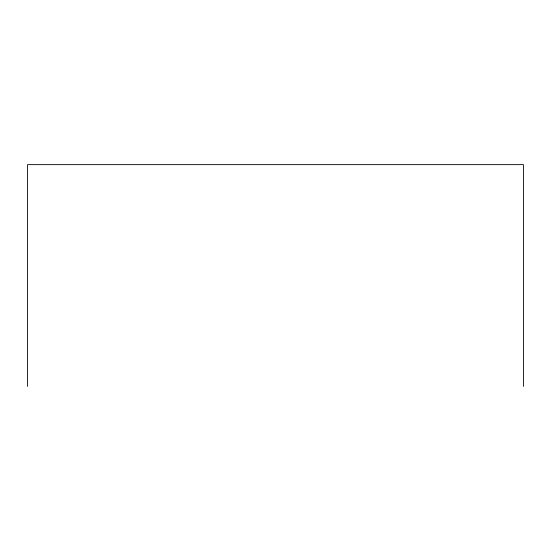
<?xml version="1.0" encoding="UTF-8"?>
<svg xmlns="http://www.w3.org/2000/svg" width="551" height="551" viewBox="0 0 551 551"><rect width="100%" height="100%" fill="white"/><g stroke="black" fill="none" stroke-linecap="round" stroke-linejoin="round"><path stroke-width="0.83" d="M523.45 386.368L523.45 164.632L27.55 164.632L27.55 386.368"/></g></svg>
